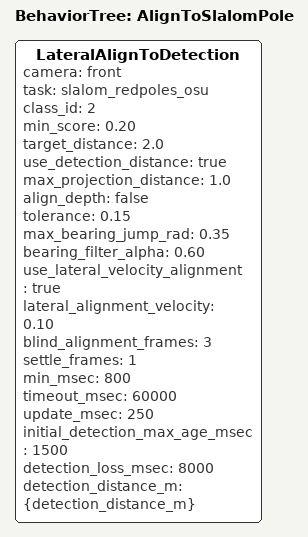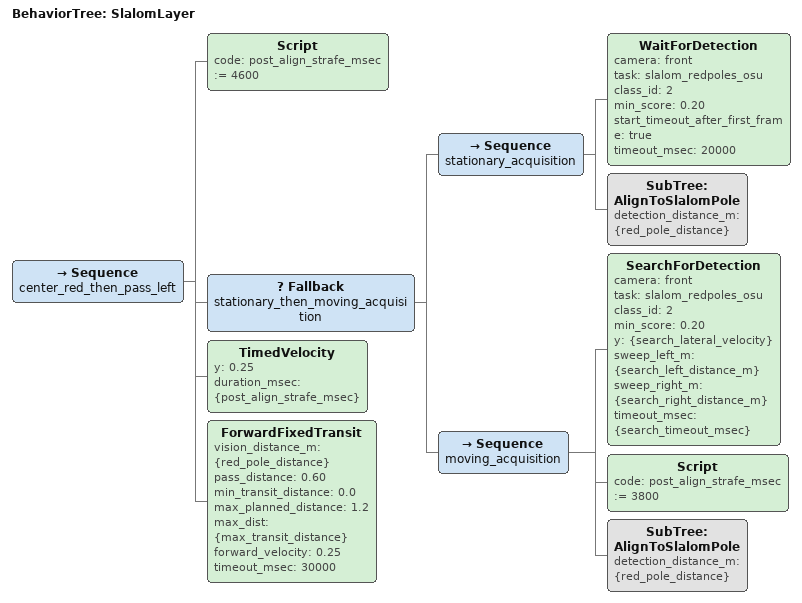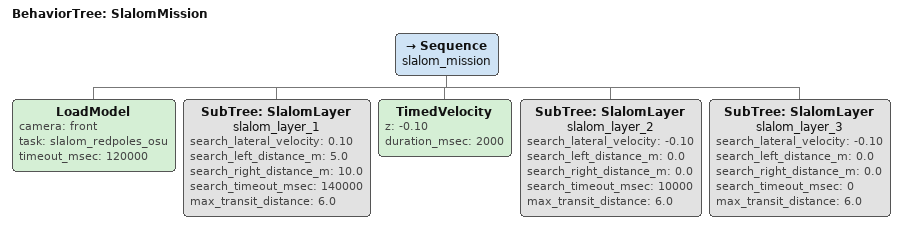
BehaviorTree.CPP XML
<?xml version="1.0" encoding="UTF-8"?>
<root BTCPP_format="4" main_tree_to_execute="SlalomMission">
  <!-- Onto the red pipe's ray, sideways at a fixed speed, following the live
       bearing: a pipe at the edge of the frame has an inflated range, which a
       locked target would overshoot on. -->
  <BehaviorTree ID="AlignToSlalomPole">
    <LateralAlignToDetection camera="front"
                             task="slalom_redpoles_osu"
                             class_id="2"
                             min_score="0.20"
                             target_distance="2.0"
                             use_detection_distance="true"
                             max_projection_distance="1.0"
                             align_depth="false"
                             tolerance="0.15"
                             max_bearing_jump_rad="0.35"
                             bearing_filter_alpha="0.60"
                             use_lateral_velocity_alignment="true"
                             lateral_alignment_velocity="0.10"
                             blind_alignment_frames="3"
                             settle_frames="1"
                             min_msec="800"
                             timeout_msec="60000"
                             update_msec="250"
                             initial_detection_max_age_msec="1500"
                             detection_loss_msec="8000"
                             detection_distance_m="{detection_distance_m}"/>
  </BehaviorTree>

  <BehaviorTree ID="SlalomLayer">
    <Sequence name="center_red_then_pass_left">
      <!-- A 1.15 m strafe at 0.25 m/s; 0.95 m after a moving search, which
           leaves the vehicle drifting the way it searched. -->
      <Script code="post_align_strafe_msec := 4600"/>
      <!-- A pipe that is lost again for 8 s during the alignment fails over
           to a moving search. -->
      <Fallback name="stationary_then_moving_acquisition">
        <Sequence name="stationary_acquisition">
          <WaitForDetection camera="front"
                            task="slalom_redpoles_osu"
                            class_id="2"
                            min_score="0.20"
                            start_timeout_after_first_frame="true"
                            timeout_msec="20000"/>
          <SubTree ID="AlignToSlalomPole"
                       detection_distance_m="{red_pole_distance}"/>
        </Sequence>
        <Sequence name="moving_acquisition">
          <SearchForDetection camera="front"
                              task="slalom_redpoles_osu"
                              class_id="2"
                              min_score="0.20"
                              y="{search_lateral_velocity}"
                              sweep_left_m="{search_left_distance_m}"
                              sweep_right_m="{search_right_distance_m}"
                              timeout_msec="{search_timeout_msec}"/>
          <Script code="post_align_strafe_msec := 3800"/>
          <SubTree ID="AlignToSlalomPole"
                       detection_distance_m="{red_pole_distance}"/>
        </Sequence>
      </Fallback>
      <!-- The white pipes are 1.524 m from the red one: this centers the
           left opening, with the red pipe to the right. -->
      <TimedVelocity y="0.25"
                     duration_msec="{post_align_strafe_msec}"/>
      <ForwardFixedTransit vision_distance_m="{red_pole_distance}"
                           pass_distance="0.60"
                           min_transit_distance="0.0"
                           max_planned_distance="1.2"
                           max_dist="{max_transit_distance}"
                           forward_velocity="0.25"
                           timeout_msec="30000"/>
    </Sequence>
  </BehaviorTree>

  <BehaviorTree ID="SlalomMission">
    <Sequence name="slalom_mission">
      <LoadModel camera="front"
                 task="slalom_redpoles_osu"
                 timeout_msec="120000"/>
      <!-- The first set may be anywhere across the course: search 5 m left,
           then 10 m right. The later ones are searched for to the right. -->
      <SubTree ID="SlalomLayer"
               name="slalom_layer_1"
               search_lateral_velocity="0.10"
               search_left_distance_m="5.0"
               search_right_distance_m="10.0"
               search_timeout_msec="140000"
               max_transit_distance="6.0"/>
      <!-- Each set is moored at its own height: 0.2 m lower for the second. -->
      <TimedVelocity z="-0.10"
                     duration_msec="2000"/>
      <SubTree ID="SlalomLayer"
               name="slalom_layer_2"
               search_lateral_velocity="-0.10"
               search_left_distance_m="0.0"
               search_right_distance_m="0.0"
               search_timeout_msec="10000"
               max_transit_distance="6.0"/>
      <SubTree ID="SlalomLayer"
               name="slalom_layer_3"
               search_lateral_velocity="-0.10"
               search_left_distance_m="0.0"
               search_right_distance_m="0.0"
               search_timeout_msec="0"
               max_transit_distance="6.0"/>
    </Sequence>
  </BehaviorTree>
</root>
